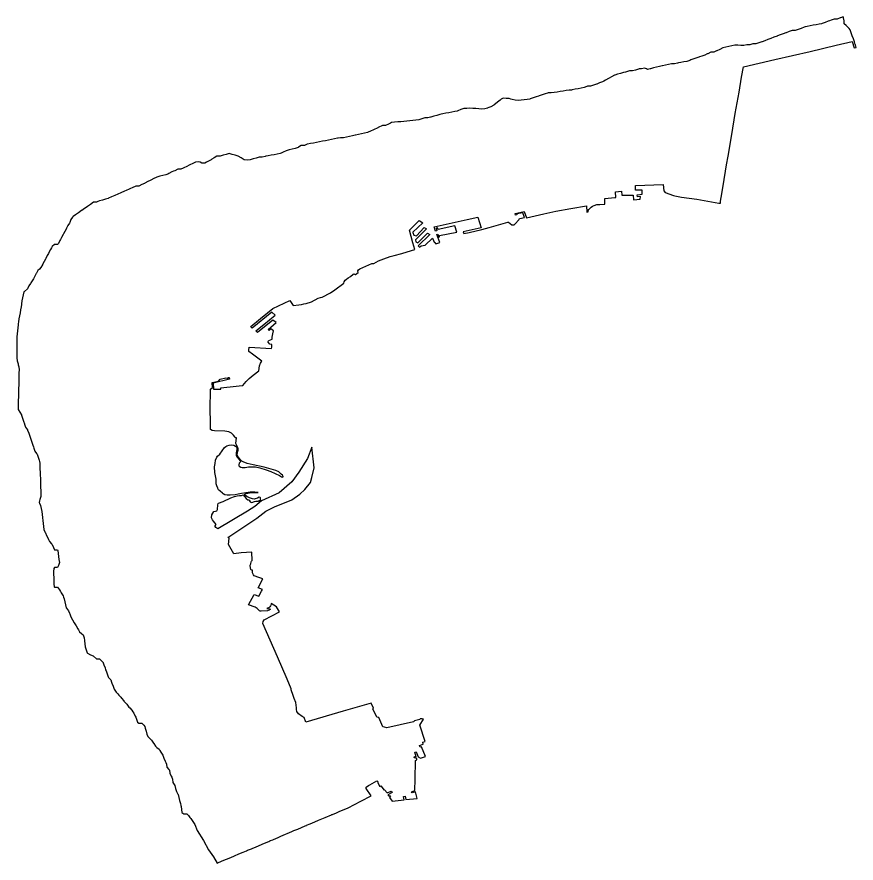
# Model space of a CAD drawing. Header units: inches. Extents: x 139.622 to 139.983, y 35.298 to 35.692.
# Drawn here: x 139.8773 to 139.9626, y 35.3751 to 35.4611 of the extents above; entities that cross this region are included whole.
import ezdxf

# ---------------------------------------------------------------- set-up
doc = ezdxf.new("R2010")
doc.units = ezdxf.units.IN
doc.header["$MEASUREMENT"] = 0

msp = doc.modelspace()

# ---------------------------------------------------------------- linework, layer by layer
msp.add_lwpolyline([(139.897262, 35.375686), (139.897639, 35.375068), (139.898155, 35.375282), (139.899028, 35.375642), (139.899393, 35.375795), (139.899861, 35.375992), (139.90028, 35.376172), (139.90061, 35.376308), (139.900741, 35.376364), (139.901132, 35.376532), (139.901188, 35.376556), (139.901594, 35.376724), (139.902446, 35.377085), (139.90288, 35.377271), (139.902983, 35.377322), (139.903052, 35.37735), (139.903066, 35.37735), (139.903299, 35.377446), (139.903361, 35.377479), (139.903843, 35.377677), (139.90398, 35.377733), (139.904131, 35.377806), (139.904365, 35.377908), (139.904991, 35.378167), (139.905232, 35.378274), (139.905452, 35.378364), (139.905837, 35.378528), (139.90658, 35.378838), (139.906731, 35.378894), (139.906738, 35.378906), (139.907089, 35.379058), (139.907563, 35.379255), (139.907928, 35.379413), (139.908629, 35.379706), (139.909262, 35.379976), (139.909297, 35.379993), (139.909311, 35.379993), (139.909338, 35.38001), (139.909352, 35.38001), (139.909771, 35.380185), (139.910053, 35.380309), (139.910122, 35.380337), (139.910225, 35.380382), (139.910961, 35.380681), (139.912256, 35.381349), (139.913306, 35.381892), (139.912779, 35.382644), (139.912788, 35.382776), (139.913029, 35.382941), (139.913176, 35.383026), (139.913867, 35.383432), (139.914018, 35.383243), (139.913961, 35.383215), (139.914169, 35.382852), (139.914278, 35.382913), (139.914604, 35.382492), (139.914661, 35.38252), (139.91493, 35.382194), (139.915341, 35.382378), (139.915435, 35.382251), (139.914987, 35.382015), (139.915076, 35.381883), (139.915171, 35.38193), (139.915265, 35.381813), (139.915147, 35.381742), (139.91543, 35.381345), (139.91665, 35.381492), (139.916594, 35.38185), (139.91674, 35.381874), (139.91683, 35.381515), (139.917972, 35.381643), (139.917797, 35.382322), (139.917476, 35.382195), (139.91741, 35.382322), (139.917731, 35.382461), (139.91776, 35.383592), (139.917808, 35.385488), (139.917926, 35.385551), (139.917931, 35.385683), (139.917657, 35.385773), (139.917705, 35.385896), (139.917884, 35.385853), (139.917733, 35.386325), (139.917856, 35.386367), (139.918063, 35.385863), (139.918304, 35.385726), (139.918828, 35.385891), (139.918422, 35.386899), (139.918276, 35.386856), (139.918209, 35.387021), (139.918592, 35.387154), (139.91854, 35.387356), (139.918776, 35.387422), (139.918228, 35.3891), (139.918623, 35.389703), (139.918466, 35.389716), (139.918286, 35.389731), (139.918242, 35.389673), (139.917686, 35.389542), (139.917586, 35.389442), (139.914892, 35.388801), (139.914639, 35.388879), (139.914471, 35.38893), (139.914074, 35.389865), (139.913882, 35.389903), (139.913474, 35.39075), (139.913531, 35.390821), (139.913302, 35.391318), (139.910449, 35.390495), (139.906671, 35.389405), (139.906477, 35.389849), (139.906277, 35.389958), (139.905913, 35.390255), (139.905741, 35.39048), (139.905713, 35.390683), (139.905707, 35.390841), (139.905686, 35.391111), (139.905638, 35.391388), (139.905479, 35.391793), (139.905364, 35.392091), (139.905169, 35.392688), (139.905177, 35.392768), (139.904746, 35.393763), (139.903771, 35.396016), (139.902289, 35.399412), (139.902311, 35.399638), (139.902432, 35.399796), (139.903969, 35.400594), (139.903676, 35.401116), (139.903141, 35.401458), (139.903117, 35.401346), (139.903059, 35.401217), (139.902999, 35.401129), (139.902913, 35.401046), (139.902751, 35.400965), (139.9027, 35.400946), (139.903005, 35.400897), (139.903039, 35.400871), (139.903039, 35.400854), (139.902926, 35.400776), (139.902762, 35.400721), (139.902111, 35.400663), (139.902012, 35.400669), (139.901941, 35.400708), (139.9017, 35.400951), (139.901622, 35.401018), (139.901511, 35.401088), (139.900829, 35.401333), (139.90139, 35.402354), (139.901875, 35.402192), (139.902146, 35.402698), (139.902242, 35.402878), (139.901801, 35.403053), (139.902273, 35.403946), (139.902078, 35.404019), (139.901884, 35.404091), (139.901389, 35.404279), (139.901324, 35.404362), (139.901245, 35.404584), (139.901242, 35.404847), (139.901159, 35.404854), (139.901105, 35.404874), (139.901059, 35.404927), (139.900991, 35.405298), (139.900998, 35.405364), (139.901071, 35.405495), (139.90111, 35.405693), (139.901128, 35.405762), (139.901187, 35.405832), (139.901154, 35.406676), (139.900088, 35.406619), (139.899338, 35.406496), (139.898795, 35.407443), (139.89885, 35.408102), (139.89876, 35.408147), (139.898738, 35.408172), (139.90167, 35.410127), (139.9026, 35.410841), (139.90346, 35.411286), (139.905238, 35.412005), (139.906055, 35.412567), (139.906557, 35.413048), (139.907127, 35.413757), (139.90727, 35.414254), (139.907508, 35.415255), (139.907261, 35.417344), (139.906811, 35.41618), (139.905949, 35.414797), (139.905236, 35.413809), (139.903954, 35.412705), (139.902167, 35.4119), (139.901479, 35.411323), (139.900718, 35.410852), (139.897713, 35.409051), (139.897701, 35.409054), (139.897495, 35.409195), (139.89744, 35.409291), (139.89744, 35.40933), (139.897426, 35.409353), (139.897529, 35.409499), (139.897281, 35.409832), (139.897182, 35.409946), (139.897178, 35.40995), (139.897096, 35.410085), (139.897054, 35.410158), (139.897109, 35.410474), (139.897309, 35.41079), (139.897488, 35.41084), (139.897598, 35.410863), (139.89768, 35.410998), (139.897729, 35.411489), (139.897735, 35.411612), (139.897784, 35.411652), (139.898259, 35.411838), (139.899021, 35.412193), (139.899393, 35.412328), (139.899692, 35.412385), (139.899898, 35.412423), (139.900115, 35.412435), (139.900294, 35.412497), (139.900301, 35.412497), (139.900603, 35.412119), (139.900762, 35.411996), (139.90083, 35.412007), (139.900885, 35.411973), (139.900982, 35.411804), (139.901064, 35.411748), (139.901154, 35.411725), (139.901436, 35.411827), (139.901573, 35.411849), (139.901807, 35.411861), (139.901993, 35.411945), (139.902068, 35.412041), (139.902061, 35.412091), (139.902048, 35.412182), (139.902001, 35.412231), (139.901918, 35.412249), (139.901734, 35.412176), (139.901523, 35.412093), (139.901403, 35.412075), (139.901233, 35.412093), (139.900934, 35.412204), (139.900661, 35.412325), (139.90051, 35.412421), (139.900449, 35.412495), (139.900443, 35.412543), (139.900453, 35.412578), (139.900494, 35.412613), (139.900606, 35.412645), (139.90094, 35.4127), (139.901209, 35.412723), (139.901828, 35.412734), (139.901828, 35.412745), (139.90147, 35.412773), (139.901141, 35.412765), (139.900988, 35.412759), (139.900115, 35.412633), (139.899779, 35.412558), (139.899473, 35.412514), (139.898976, 35.412461), (139.89865, 35.412472), (139.898429, 35.412515), (139.898264, 35.412601), (139.898188, 35.412662), (139.89795, 35.412862), (139.897786, 35.413006), (139.897717, 35.413144), (139.897707, 35.413166), (139.897601, 35.413404), (139.897542, 35.413602), (139.897529, 35.413713), (139.897547, 35.41397), (139.897539, 35.414099), (139.897408, 35.414787), (139.897382, 35.415346), (139.897426, 35.415689), (139.897491, 35.416018), (139.897606, 35.416346), (139.897662, 35.416434), (139.89792, 35.416642), (139.898387, 35.417308), (139.898509, 35.417409), (139.898638, 35.417482), (139.89885, 35.417551), (139.899096, 35.417581), (139.899326, 35.417548), (139.899496, 35.417462), (139.899634, 35.417304), (139.899647, 35.417124), (139.899581, 35.416771), (139.899592, 35.416549), (139.899654, 35.416374), (139.899867, 35.416081), (139.899916, 35.416031), (139.900046, 35.415873), (139.899888, 35.415709), (139.89984, 35.415557), (139.899854, 35.415484), (139.899881, 35.415416), (139.900046, 35.415315), (139.900191, 35.415276), (139.9005, 35.415292), (139.900817, 35.415354), (139.901367, 35.415354), (139.901481, 35.415343), (139.901528, 35.415338), (139.90198, 35.415237), (139.902632, 35.41505), (139.903107, 35.414864), (139.903967, 35.414458), (139.904096, 35.414383), (139.904166, 35.414346), (139.904201, 35.414323), (139.90429, 35.414312), (139.904338, 35.414337), (139.904359, 35.414379), (139.904333, 35.414449), (139.904286, 35.414498), (139.904139, 35.414616), (139.904064, 35.414707), (139.903918, 35.41483), (139.903595, 35.414977), (139.902429, 35.415319), (139.901319, 35.415557), (139.9007, 35.415698), (139.900273, 35.415844), (139.900146, 35.415939), (139.900116, 35.415961), (139.900033, 35.416042), (139.899929, 35.416182), (139.899788, 35.416371), (139.899723, 35.41647), (139.899687, 35.416551), (139.899681, 35.41666), (139.899696, 35.416741), (139.899709, 35.416842), (139.899744, 35.416927), (139.899771, 35.417056), (139.899765, 35.417165), (139.899734, 35.417283), (139.899599, 35.417575), (139.899561, 35.417651), (139.899554, 35.417704), (139.899594, 35.418311), (139.899587, 35.418321), (139.899534, 35.41829), (139.899512, 35.418287), (139.899486, 35.418299), (139.899439, 35.418398), (139.899313, 35.41857), (139.899094, 35.41878), (139.898817, 35.418906), (139.898414, 35.418961), (139.897386, 35.418991), (139.897121, 35.419037), (139.896981, 35.419137), (139.896957, 35.419939), (139.896949, 35.421126), (139.896962, 35.423226), (139.897165, 35.423396), (139.89715, 35.423904), (139.897777, 35.424069), (139.897935, 35.424249), (139.898538, 35.424409), (139.898781, 35.424332), (139.898766, 35.424416), (139.898862, 35.424436), (139.898913, 35.424274), (139.897251, 35.423846), (139.89727, 35.423241), (139.898012, 35.423241), (139.898021, 35.423377), (139.89959, 35.423546), (139.899895, 35.423584), (139.900252, 35.423629), (139.900588, 35.424012), (139.900895, 35.424329), (139.901311, 35.424669), (139.901875, 35.425114), (139.901947, 35.425604), (139.90204, 35.425878), (139.902168, 35.426085), (139.901219, 35.426808), (139.90086, 35.427079), (139.900876, 35.427222), (139.900907, 35.427512), (139.903179, 35.427378), (139.903186, 35.427508), (139.903193, 35.427626), (139.9032, 35.427786), (139.903006, 35.427824), (139.902838, 35.428024), (139.902829, 35.428084), (139.902852, 35.428139), (139.902912, 35.428198), (139.903233, 35.428315), (139.90325, 35.428543), (139.903291, 35.428872), (139.903353, 35.429167), (139.903097, 35.429369), (139.902941, 35.42922), (139.902832, 35.429309), (139.90363, 35.430003), (139.903287, 35.430273), (139.901755, 35.429014), (139.901587, 35.429163), (139.902388, 35.429821), (139.903542, 35.43077), (139.903199, 35.431068), (139.901208, 35.429455), (139.901033, 35.429599), (139.901068, 35.429628), (139.902039, 35.430423), (139.903291, 35.431434), (139.905034, 35.43224), (139.905369, 35.431754), (139.90593, 35.431811), (139.906214, 35.431859), (139.906449, 35.431909), (139.906691, 35.43196), (139.907232, 35.432135), (139.907918, 35.432495), (139.908137, 35.432574), (139.90833, 35.432583), (139.909149, 35.433025), (139.909599, 35.433333), (139.910505, 35.434003), (139.910547, 35.434148), (139.910648, 35.434319), (139.910777, 35.434413), (139.910946, 35.434546), (139.911185, 35.4347), (139.911478, 35.434935), (139.911553, 35.434958), (139.911601, 35.434945), (139.911669, 35.434914), (139.911688, 35.434893), (139.911827, 35.434989), (139.91198, 35.435095), (139.911958, 35.43515), (139.911947, 35.435199), (139.911956, 35.435279), (139.912018, 35.435366), (139.912158, 35.435466), (139.913354, 35.436001), (139.913569, 35.436026), (139.914045, 35.436296), (139.914566, 35.436504), (139.915234, 35.436741), (139.915638, 35.436835), (139.916411, 35.437024), (139.916524, 35.437065), (139.917735, 35.437446), (139.91753, 35.438118), (139.917179, 35.439396), (139.917342, 35.439555), (139.918189, 35.440382), (139.918556, 35.440134), (139.917544, 35.439185), (139.917545, 35.43918), (139.917626, 35.438895), (139.917892, 35.438817), (139.918695, 35.439681), (139.918917, 35.439557), (139.917816, 35.438422), (139.917841, 35.43821), (139.918043, 35.438107), (139.919025, 35.439096), (139.919253, 35.438956), (139.918063, 35.437827), (139.918215, 35.437671), (139.918379, 35.437806), (139.918772, 35.437878), (139.919545, 35.438577), (139.919716, 35.438127), (139.919772, 35.438147), (139.91988, 35.438002), (139.920086, 35.438081), (139.92026, 35.438148), (139.919969, 35.438967), (139.92007, 35.438998), (139.920165, 35.438698), (139.920254, 35.438713), (139.920228, 35.438848), (139.921989, 35.4392), (139.921799, 35.439858), (139.920089, 35.439475), (139.920039, 35.43963), (139.919893, 35.439604), (139.919969, 35.439341), (139.919842, 35.439314), (139.919703, 35.439754), (139.923041, 35.440485), (139.924129, 35.440723), (139.924471, 35.439658), (139.922642, 35.439251), (139.922708, 35.439054), (139.923271, 35.439177), (139.924557, 35.43947), (139.9253, 35.439683), (139.927195, 35.440228), (139.927255, 35.44021), (139.927602, 35.439959), (139.927723, 35.439935), (139.927834, 35.439959), (139.927939, 35.440033), (139.928286, 35.440444), (139.928386, 35.440601), (139.928388, 35.440602), (139.928863, 35.440696), (139.928712, 35.441168), (139.928105, 35.441049), (139.928115, 35.440975), (139.927954, 35.440946), (139.927924, 35.441102), (139.928833, 35.441287), (139.929071, 35.440667), (139.930844, 35.441066), (139.932075, 35.441325), (139.933583, 35.441592), (139.935166, 35.441872), (139.935216, 35.441243), (139.935351, 35.441258), (139.935362, 35.441408), (139.93541, 35.441491), (139.935653, 35.441736), (139.935783, 35.441829), (139.935956, 35.441897), (139.936246, 35.442001), (139.936532, 35.442023), (139.937058, 35.442064), (139.93704, 35.442639), (139.938052, 35.442713), (139.938171, 35.442721), (139.938139, 35.443289), (139.938731, 35.443357), (139.938774, 35.442962), (139.939927, 35.442972), (139.939963, 35.442496), (139.94064, 35.442554), (139.940653, 35.442827), (139.940356, 35.442808), (139.940332, 35.443012), (139.940831, 35.443061), (139.940831, 35.443469), (139.940166, 35.443469), (139.940154, 35.443936), (139.942983, 35.444036), (139.943044, 35.443389), (139.943176, 35.443231), (139.944011, 35.442943), (139.944143, 35.442898), (139.944823, 35.442773), (139.946386, 35.442565), (139.948616, 35.442149), (139.948791, 35.442164), (139.948798, 35.442244), (139.948807, 35.442357), (139.948866, 35.442717), (139.949062, 35.443908), (139.949419, 35.446042), (139.949564, 35.446914), (139.949938, 35.449114), (139.950302, 35.451257), (139.950686, 35.45344), (139.950945, 35.454971), (139.95112, 35.456002), (139.95432, 35.456761), (139.957912, 35.457582), (139.960544, 35.458198), (139.962165, 35.458577), (139.962382, 35.457939), (139.962576, 35.457984), (139.962514, 35.458237), (139.962496, 35.458288), (139.962407, 35.458543), (139.962309, 35.458849), (139.96219, 35.45915), (139.962187, 35.459155), (139.962068, 35.459461), (139.961964, 35.459767), (139.961884, 35.459905), (139.961712, 35.460073), (139.961578, 35.460212), (139.961374, 35.460379), (139.961357, 35.460685), (139.96129, 35.460991), (139.961272, 35.461082), (139.960987, 35.460991), (139.960966, 35.460983), (139.96066, 35.460865), (139.960354, 35.460865), (139.960048, 35.460749), (139.959873, 35.460685), (139.959742, 35.460638), (139.959436, 35.460524), (139.95913, 35.460404), (139.95906, 35.460379), (139.958824, 35.46034), (139.958518, 35.460288), (139.958212, 35.460241), (139.957906, 35.460169), (139.9576, 35.460111), (139.957404, 35.460073), (139.957294, 35.460033), (139.956989, 35.45992), (139.956683, 35.459808), (139.956573, 35.459767), (139.956377, 35.459695), (139.956071, 35.459695), (139.955765, 35.459585), (139.955459, 35.459469), (139.955437, 35.459461), (139.955153, 35.459356), (139.954847, 35.459246), (139.954606, 35.459155), (139.954541, 35.45913), (139.954235, 35.45901), (139.953929, 35.45889), (139.95382, 35.458849), (139.953623, 35.458775), (139.953317, 35.458656), (139.953031, 35.458543), (139.953011, 35.458537), (139.952705, 35.458449), (139.952399, 35.458352), (139.952093, 35.458352), (139.951787, 35.45825), (139.951685, 35.458237), (139.951481, 35.458228), (139.951175, 35.458182), (139.950869, 35.458189), (139.950563, 35.458196), (139.950257, 35.4582), (139.949951, 35.458149), (139.949645, 35.458076), (139.949339, 35.458004), (139.949033, 35.457931), (139.949033, 35.457931), (139.948727, 35.457786), (139.948421, 35.457641), (139.948387, 35.457625), (139.948115, 35.457496), (139.947809, 35.457496), (139.947504, 35.457343), (139.947453, 35.457319), (139.947198, 35.457202), (139.946892, 35.457094), (139.946673, 35.457013), (139.946586, 35.456981), (139.94628, 35.456881), (139.945974, 35.456773), (139.945785, 35.456707), (139.945668, 35.456666), (139.945362, 35.456563), (139.945056, 35.456501), (139.94475, 35.456454), (139.94452, 35.456401), (139.944444, 35.456382), (139.944138, 35.456315), (139.943832, 35.456315), (139.943526, 35.456244), (139.94322, 35.456172), (139.942914, 35.456105), (139.94287, 35.456095), (139.942608, 35.456038), (139.942302, 35.455962), (139.941996, 35.455895), (139.94169, 35.455799), (139.941662, 35.455789), (139.941384, 35.455746), (139.941266, 35.455789), (139.941078, 35.455856), (139.940772, 35.455819), (139.940534, 35.455789), (139.940466, 35.455771), (139.94016, 35.455681), (139.939854, 35.455595), (139.939548, 35.455595), (139.939242, 35.455511), (139.93914, 35.455483), (139.938936, 35.455428), (139.93863, 35.455339), (139.938324, 35.455252), (139.938053, 35.455177), (139.938019, 35.455168), (139.937713, 35.455), (139.937492, 35.454871), (139.937407, 35.454824), (139.937101, 35.454654), (139.936948, 35.454566), (139.936795, 35.454495), (139.936489, 35.454367), (139.936221, 35.45426), (139.936183, 35.454246), (139.935877, 35.454141), (139.935571, 35.45403), (139.935265, 35.45403), (139.935054, 35.453954), (139.934959, 35.453919), (139.934653, 35.453854), (139.934347, 35.453789), (139.934041, 35.453724), (139.933735, 35.453663), (139.933667, 35.453648), (139.933429, 35.453621), (139.933123, 35.453587), (139.932817, 35.453544), (139.932511, 35.453499), (139.932205, 35.453449), (139.931899, 35.453404), (139.931593, 35.453354), (139.931287, 35.453354), (139.931211, 35.453342), (139.930981, 35.453269), (139.930675, 35.453165), (139.930369, 35.45306), (139.930299, 35.453036), (139.930063, 35.452955), (139.929757, 35.452851), (139.929451, 35.452746), (139.929404, 35.45273), (139.929145, 35.452673), (139.928839, 35.452638), (139.928534, 35.452609), (139.928228, 35.452579), (139.927922, 35.452604), (139.927616, 35.452691), (139.927482, 35.45273), (139.92731, 35.452778), (139.927004, 35.452778), (139.926698, 35.45284), (139.926514, 35.45273), (139.926392, 35.45263), (139.926137, 35.452424), (139.926086, 35.452382), (139.92578, 35.452134), (139.925748, 35.452118), (139.925474, 35.451938), (139.925168, 35.451833), (139.925107, 35.451812), (139.924862, 35.45173), (139.924556, 35.451722), (139.92425, 35.451749), (139.923944, 35.451767), (139.923638, 35.451786), (139.923332, 35.451812), (139.923332, 35.451812), (139.923332, 35.451812), (139.923026, 35.451774), (139.92272, 35.451774), (139.922414, 35.451659), (139.922108, 35.451538), (139.922025, 35.451506), (139.921802, 35.451467), (139.921496, 35.451406), (139.92119, 35.451345), (139.920884, 35.451287), (139.920578, 35.451226), (139.920425, 35.4512), (139.920272, 35.451149), (139.919966, 35.451067), (139.91966, 35.450986), (139.919354, 35.450904), (139.91932, 35.450894), (139.919049, 35.450815), (139.918743, 35.450815), (139.918437, 35.450736), (139.918131, 35.450637), (139.917825, 35.450588), (139.917825, 35.450588), (139.917519, 35.450562), (139.917213, 35.450527), (139.916907, 35.450494), (139.916601, 35.450466), (139.916295, 35.450431), (139.915989, 35.450404), (139.915683, 35.450375), (139.915377, 35.450343), (139.915269, 35.450282), (139.915071, 35.450177), (139.914765, 35.450033), (139.914459, 35.450033), (139.914328, 35.449976), (139.914153, 35.4499), (139.913847, 35.449756), (139.913663, 35.44967), (139.913541, 35.449613), (139.913235, 35.449469), (139.912995, 35.449364), (139.912929, 35.44935), (139.912623, 35.449278), (139.912317, 35.449206), (139.912011, 35.449135), (139.911705, 35.449064), (139.911662, 35.449058), (139.911399, 35.449004), (139.911093, 35.448943), (139.910787, 35.448868), (139.910481, 35.448796), (139.910175, 35.448796), (139.909931, 35.448752), (139.909869, 35.448743), (139.909564, 35.448681), (139.909258, 35.44861), (139.908952, 35.448545), (139.908646, 35.448499), (139.90834, 35.448446), (139.90834, 35.448446), (139.908034, 35.448387), (139.907728, 35.448322), (139.907422, 35.448265), (139.907116, 35.448208), (139.90681, 35.448152), (139.906782, 35.44814), (139.906504, 35.448023), (139.906198, 35.448023), (139.90591, 35.447834), (139.905892, 35.447824), (139.905586, 35.447697), (139.90528, 35.44763), (139.904974, 35.447567), (139.904847, 35.447528), (139.904668, 35.447469), (139.904362, 35.447324), (139.904133, 35.447222), (139.904056, 35.447205), (139.90375, 35.44714), (139.903444, 35.447078), (139.903138, 35.447015), (139.902832, 35.446955), (139.902603, 35.446916), (139.902526, 35.446894), (139.90222, 35.446809), (139.901914, 35.446809), (139.901608, 35.446722), (139.901302, 35.446649), (139.901215, 35.44661), (139.900996, 35.446539), (139.90069, 35.446531), (139.900384, 35.446549), (139.900282, 35.44661), (139.900079, 35.446746), (139.899773, 35.446916), (139.899773, 35.446916), (139.899467, 35.447018), (139.899161, 35.44711), (139.898855, 35.44719), (139.898549, 35.44711), (139.898243, 35.447015), (139.897937, 35.446926), (139.897631, 35.446926), (139.897597, 35.446916), (139.897325, 35.446753), (139.897087, 35.44661), (139.897019, 35.44657), (139.896713, 35.446386), (139.896577, 35.446304), (139.896407, 35.446214), (139.896101, 35.446228), (139.895917, 35.446304), (139.895795, 35.446354), (139.895489, 35.446333), (139.895431, 35.446304), (139.895183, 35.446183), (139.894877, 35.446037), (139.894808, 35.445998), (139.894571, 35.44588), (139.894265, 35.445737), (139.894185, 35.445692), (139.893959, 35.44559), (139.893653, 35.44559), (139.893347, 35.44545), (139.893216, 35.445386), (139.893041, 35.445319), (139.892735, 35.445155), (139.892629, 35.445081), (139.892429, 35.445039), (139.892123, 35.444976), (139.891817, 35.444893), (139.891511, 35.444792), (139.89145, 35.444775), (139.891205, 35.444667), (139.890899, 35.444483), (139.890852, 35.444469), (139.890594, 35.444355), (139.890288, 35.444188), (139.890245, 35.444163), (139.889982, 35.444039), (139.889676, 35.443886), (139.88937, 35.443886), (139.889323, 35.443857), (139.889064, 35.443738), (139.888758, 35.443602), (139.888628, 35.443551), (139.888452, 35.443469), (139.888146, 35.443327), (139.887935, 35.443245), (139.88784, 35.443202), (139.887534, 35.443054), (139.887237, 35.442939), (139.887228, 35.442934), (139.886922, 35.442782), (139.886616, 35.44266), (139.886556, 35.442633), (139.88631, 35.442548), (139.886004, 35.442467), (139.885698, 35.4424), (139.885513, 35.442327), (139.885392, 35.442242), (139.885086, 35.442242), (139.88478, 35.442028), (139.884769, 35.442021), (139.884474, 35.441816), (139.884329, 35.441715), (139.884168, 35.441603), (139.883889, 35.441409), (139.883862, 35.44139), (139.883556, 35.441177), (139.883451, 35.441103), (139.88325, 35.440963), (139.883013, 35.440797), (139.882944, 35.440739), (139.882784, 35.440491), (139.882683, 35.440185), (139.882638, 35.440124), (139.882482, 35.439879), (139.882332, 35.439599), (139.882319, 35.439573), (139.882155, 35.439267), (139.882026, 35.439026), (139.881992, 35.438961), (139.88183, 35.438655), (139.88172, 35.438451), (139.881666, 35.438349), (139.881504, 35.438043), (139.881414, 35.43796), (139.881109, 35.43796), (139.880871, 35.437737), (139.880803, 35.437608), (139.880708, 35.437431), (139.880545, 35.437125), (139.880497, 35.437035), (139.880382, 35.436819), (139.880218, 35.436513), (139.880191, 35.436462), (139.880056, 35.436207), (139.879892, 35.435901), (139.879885, 35.435889), (139.879729, 35.435596), (139.879579, 35.435454), (139.879403, 35.43529), (139.879273, 35.435044), (139.87924, 35.434984), (139.879076, 35.434678), (139.878967, 35.434471), (139.878908, 35.434372), (139.878719, 35.434066), (139.878661, 35.433975), (139.8785, 35.43376), (139.878357, 35.433454), (139.878355, 35.433452), (139.878049, 35.433178), (139.878012, 35.433148), (139.877944, 35.432842), (139.877876, 35.432536), (139.877809, 35.43223), (139.877751, 35.431924), (139.877743, 35.431863), (139.87771, 35.431618), (139.877669, 35.431312), (139.877628, 35.431006), (139.877546, 35.4307), (139.877505, 35.430394), (139.877464, 35.430088), (139.877437, 35.429884), (139.877423, 35.429782), (139.877382, 35.429476), (139.877349, 35.42917), (139.877333, 35.428864), (139.877299, 35.428558), (139.877299, 35.428252), (139.877299, 35.427946), (139.877299, 35.42764), (139.877297, 35.427334), (139.877297, 35.427028), (139.877295, 35.426722), (139.877295, 35.426416), (139.877324, 35.426111), (139.877409, 35.425805), (139.877437, 35.425703), (139.877493, 35.425499), (139.877512, 35.425193), (139.877505, 35.424887), (139.877497, 35.424581), (139.87749, 35.424275), (139.877476, 35.423969), (139.877476, 35.423663), (139.877469, 35.423357), (139.877462, 35.423051), (139.877455, 35.422745), (139.877444, 35.422439), (139.877437, 35.422133), (139.877437, 35.422133), (139.87743, 35.421827), (139.877423, 35.421521), (139.877419, 35.421215), (139.877437, 35.421184), (139.877588, 35.420909), (139.877743, 35.420619), (139.877749, 35.420603), (139.877856, 35.420297), (139.87796, 35.419991), (139.878049, 35.419732), (139.878065, 35.419685), (139.878172, 35.419379), (139.878355, 35.419116), (139.878384, 35.419073), (139.878489, 35.418767), (139.878596, 35.418461), (139.878661, 35.418273), (139.878701, 35.418155), (139.878808, 35.417849), (139.878913, 35.417543), (139.878967, 35.417387), (139.879018, 35.417237), (139.879125, 35.416931), (139.879273, 35.416718), (139.879337, 35.416626), (139.879442, 35.41632), (139.879549, 35.416014), (139.879579, 35.415879), (139.879612, 35.415708), (139.879623, 35.415402), (139.879633, 35.415096), (139.879645, 35.41479), (139.879664, 35.414484), (139.879675, 35.414178), (139.879685, 35.413872), (139.879696, 35.413566), (139.879707, 35.41326), (139.879718, 35.412954), (139.879727, 35.412648), (139.879738, 35.412342), (139.879612, 35.412036), (139.879579, 35.411874), (139.879544, 35.41173), (139.879579, 35.411651), (139.879687, 35.411424), (139.879769, 35.411118), (139.879819, 35.410812), (139.87985, 35.410506), (139.879877, 35.4102), (139.879885, 35.410152), (139.879927, 35.409894), (139.879954, 35.409588), (139.87998, 35.409282), (139.880039, 35.408976), (139.880177, 35.40867), (139.880191, 35.408641), (139.880317, 35.408364), (139.880454, 35.408058), (139.880497, 35.407964), (139.880593, 35.407752), (139.880803, 35.40752), (139.880869, 35.407446), (139.881009, 35.407141), (139.881109, 35.406899), (139.881414, 35.406899), (139.881442, 35.406835), (139.881484, 35.406529), (139.881525, 35.406223), (139.881565, 35.405917), (139.881606, 35.405611), (139.881534, 35.405305), (139.881414, 35.405129), (139.881109, 35.405129), (139.881035, 35.404999), (139.881017, 35.404693), (139.881024, 35.404387), (139.881031, 35.404081), (139.88104, 35.403775), (139.881049, 35.403469), (139.881073, 35.403163), (139.881109, 35.403115), (139.881414, 35.403115), (139.881612, 35.402857), (139.88172, 35.402682), (139.881802, 35.402551), (139.881978, 35.402245), (139.882026, 35.402109), (139.882097, 35.401939), (139.882165, 35.401633), (139.882229, 35.401327), (139.882296, 35.401021), (139.882332, 35.400967), (139.882533, 35.400715), (139.882638, 35.400462), (139.882661, 35.400409), (139.882785, 35.400103), (139.88294, 35.399797), (139.882944, 35.39979), (139.883122, 35.399491), (139.88325, 35.399276), (139.883304, 35.399185), (139.883486, 35.398879), (139.883556, 35.398761), (139.883665, 35.398573), (139.883862, 35.398401), (139.884015, 35.398267), (139.884145, 35.397961), (139.884168, 35.397699), (139.884172, 35.397656), (139.884201, 35.39735), (139.884246, 35.397044), (139.884321, 35.396738), (139.884447, 35.396432), (139.884474, 35.39641), (139.88478, 35.396251), (139.885053, 35.396126), (139.885086, 35.396096), (139.885392, 35.39582), (139.885392, 35.39582), (139.885698, 35.39582), (139.886004, 35.395524), (139.886009, 35.395514), (139.886142, 35.395208), (139.886248, 35.394902), (139.88631, 35.394718), (139.886351, 35.394596), (139.886458, 35.39429), (139.88656, 35.393984), (139.886616, 35.393919), (139.886829, 35.393678), (139.886922, 35.393474), (139.886956, 35.393372), (139.88706, 35.393066), (139.887169, 35.39276), (139.887228, 35.392633), (139.887385, 35.392454), (139.887534, 35.392284), (139.887653, 35.392148), (139.88784, 35.391936), (139.887922, 35.391842), (139.888146, 35.391555), (139.888161, 35.391536), (139.888452, 35.391238), (139.888459, 35.39123), (139.888674, 35.390924), (139.888758, 35.390835), (139.888962, 35.390618), (139.889064, 35.390458), (139.889191, 35.390312), (139.889319, 35.390006), (139.88937, 35.389884), (139.889443, 35.3897), (139.889561, 35.389394), (139.889676, 35.38928), (139.889982, 35.38928), (139.8902, 35.389088), (139.890288, 35.388947), (139.890344, 35.388782), (139.890427, 35.388476), (139.890483, 35.388171), (139.890594, 35.387944), (139.890661, 35.387865), (139.890899, 35.387635), (139.890985, 35.387559), (139.891181, 35.387253), (139.891205, 35.387212), (139.891365, 35.386947), (139.891511, 35.386832), (139.891747, 35.386641), (139.891817, 35.386526), (139.891935, 35.386335), (139.892123, 35.386029), (139.892123, 35.386029), (139.892233, 35.385723), (139.892353, 35.385417), (139.892429, 35.385294), (139.892479, 35.385111), (139.892535, 35.384805), (139.892735, 35.384579), (139.892786, 35.384499), (139.892841, 35.384193), (139.89298, 35.383887), (139.893041, 35.383785), (139.893092, 35.383581), (139.893156, 35.383275), (139.893347, 35.382969), (139.893347, 35.382969), (139.893427, 35.382663), (139.8935, 35.382357), (139.893653, 35.382077), (139.893666, 35.382051), (139.893746, 35.381745), (139.893826, 35.381439), (139.893906, 35.381133), (139.893959, 35.380929), (139.893982, 35.380827), (139.894027, 35.380521), (139.894061, 35.380215), (139.894265, 35.38007), (139.894571, 35.38007), (139.894741, 35.379909), (139.894877, 35.379714), (139.894956, 35.379603), (139.895174, 35.379297), (139.895183, 35.379285), (139.895384, 35.378991), (139.895598, 35.378396), (139.896242, 35.377369), (139.896763, 35.376397), (139.897262, 35.375686)])

doc.saveas('drawing.dxf')
